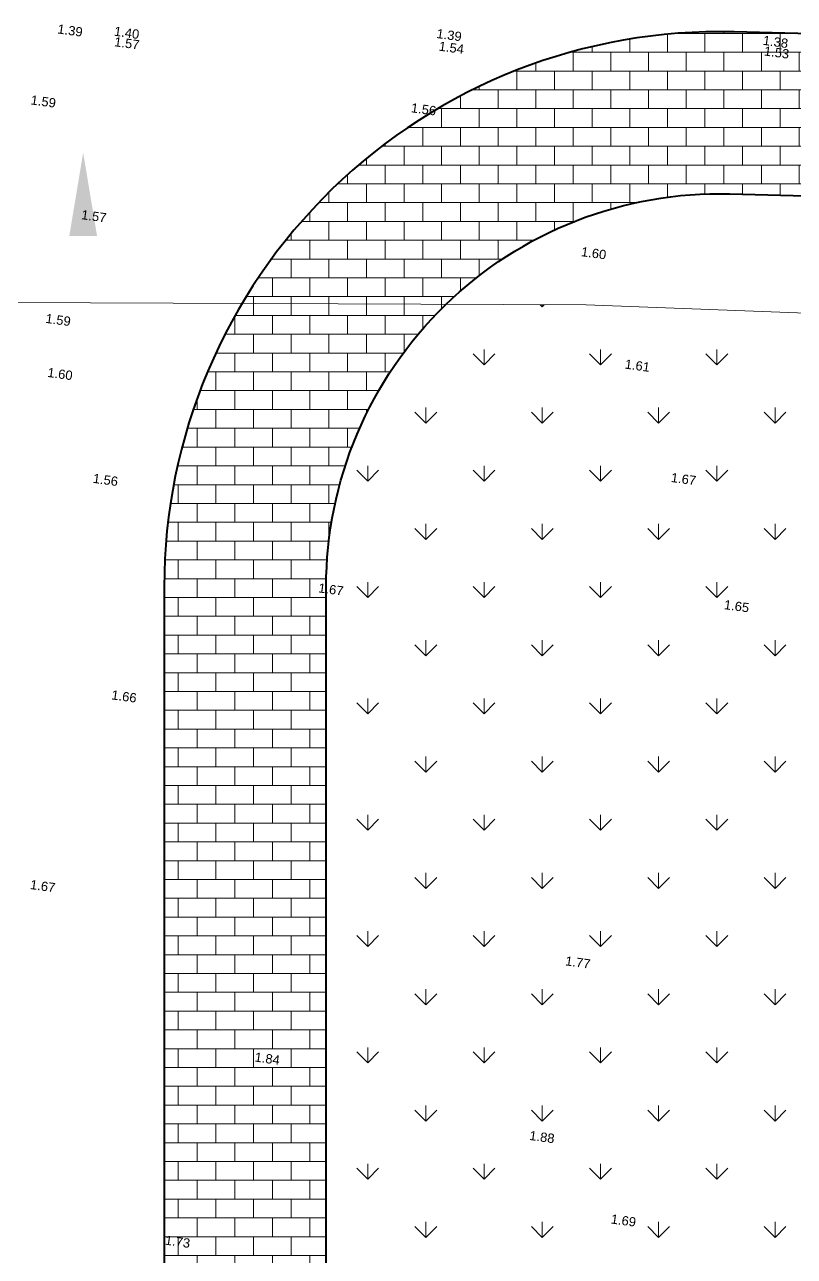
# Model space of a CAD drawing. Header units: millimetres. Extents: x -286774 to 170591, y -126585 to 81607.
# Drawn here: x -108833 to -92203, y 21930 to 48555 of the extents above; entities that cross this region are included whole.
import ezdxf

# ---------------------------------------------------------------- set-up
doc = ezdxf.new("R2010")
doc.units = ezdxf.units.MM
doc.header["$LTSCALE"] = 100
doc.header["$MEASUREMENT"] = 0
for name, color, linetype, lineweight in [('2', 2, 'Continuous', 18), ('8', 8, 'Continuous', 5), ('ARC-VIEW', 90, 'Continuous', 5), ('ARC_CON-CUT', 130, 'Continuous', 40), ('TAN CANG-profile- REVISE1$0$8', 17, 'Continuous', 0)]:
    doc.layers.add(name, color=color, linetype=linetype, lineweight=lineweight)
doc.layers.add('Elevation', color=1, linetype='Continuous', plot=False)
doc.styles.get("Standard").update_dxf_attribs({"font": 'arial.ttf'})

# ---------------------------------------------------------------- blocks, each defined once
blk = doc.blocks.new('muitenH')
at = {"layer": '2'}
blk.add_solid([(1.800000000000001, -0.2999999999999998), (0, 0), (1.800000000000001, 0.3000000000000003)], dxfattribs=at)

msp = doc.modelspace()

# ---------------------------------------------------------------- hatches: boundary and pattern name
at = {"layer": '8'}
h = msp.add_hatch(dxfattribs=at)
h.set_pattern_fill('AR-B816', color=256, scale=2, angle=-7.830578339296972)
h.set_pattern_definition([(4.423229201058127e-10, (-28297.20692996017, 2.145353148807772), (-3.137401449748722e-09, 406.4), []), (90, (-28297.20692996017, 2.145353148807772), (-406.4000000031374, 406.3999999968626), [406.3999999999999, -406.3999999999999])])
edge = h.paths.add_edge_path()
edge.add_line((-102318.7674303883, 21744.0243172066), (-102318.5216187469, 36400.28457023286))
edge.add_arc((-93818.52162003078, 36400.14200991682), 8499.99999991158, 88.5117727893242, 179.999039046537, ccw=False)
edge.add_line((-93597.76349406393, 44897.27481153388), (-84017.78038377897, 44648.38390163697))
edge.add_line((-84017.78038377897, 44648.38390163697), (-70791.65232707758, 44052.39746632364))
edge.add_line((-70791.65232707758, 44052.39746632364), (-70634.0976783561, 47548.84945831257))
edge.add_line((-70634.0976783561, 47548.84945831257), (-83893.54157820338, 48146.33714849655))
edge.add_line((-83893.54157820338, 48146.33714849655), (-93506.86308933335, 48396.09420070804))
edge.add_arc((-93818.52162000109, 36400.14201012201), 11999.99999994016, 88.5117727898528, 179.9990390473912)
edge.add_line((-105818.5216182535, 36400.34327156575), (-105818.7674298949, 21744.08301853949))
edge.add_line((-105818.7674298949, 21744.08301853949), (-102318.7674303558, 21744.0243174428))
at = {"layer": 'TAN CANG-profile- REVISE1$0$8'}
h = msp.add_hatch(dxfattribs=at)
h.set_pattern_fill('GRASS', color=256, scale=70, angle=-7.830578339296972)
h.set_pattern_definition([(90, (-806731.85318275, -571075.5921153036), (-1257.23585680964, 1257.235856790361), [333.3749999999997, -2181.096713599998]), (45.0000000004393, (-806731.85318275, -571075.5921153036), (-1257.235856959321, 1257.235856940042), [333.3749999999997, -1444.624999999999]), (135.0000000004393, (-806731.85318275, -571075.5921153036), (-1257.235856940042, -1257.235856959321), [333.3750000000001, -1444.625])])
edge = h.paths.add_edge_path()
edge.add_line((-102318.5216187469, 36400.28457023286), (-102318.7672944046, 21752.1349605776))
edge.add_line((-102318.7672944152, 21752.13496052079), (-92468.66141044558, 21805.23021705147))
edge.add_line((-92468.66141041787, 21805.23021710968), (-92468.29968034686, 21744.03539408532))
edge.add_line((-92468.29968039546, 21744.03539421044), (-82928.9933149729, 21744.04612065434))
edge.add_line((-82928.9933150183, 21744.04612045376), (-82928.99180051376, 20397.21067068171))
edge.add_line((-82928.99180042243, 20397.21067074437), (-13400.09036512778, 20808.37016312573))
edge.add_line((-13400.09036513802, 20808.37016324182), (-13400.08462748822, 39395.92766757093))
edge.add_line((-13400.08462750528, 39395.92766736641), (-47612.44976403291, 39199.68849601173))
edge.add_line((-47612.44976405625, 39199.68849616912), (-60230.16609141798, 39873.35424632211))
edge.add_line((-60230.16609138565, 39873.35424635904), (-66427.09860252874, 40572.77747470244))
edge.add_line((-66427.09860251704, 40572.77747453535), (-72531.96598840161, 41580.8613625531))
edge.add_line((-72531.96598841122, 41580.86136272179), (-96698.6257592997, 42494.94892424128))
edge.add_line((-96698.62575931253, 42494.94892423735), (-99730.51675842263, 42507.37653015328))
edge.add_arc((-93818.52161842829, 36400.14200950689), 8500.00000152733, 134.0693739048791, 179.9990390428867)

# ---------------------------------------------------------------- linework, layer by layer
at = {"layer": 'ARC-VIEW', "flags": 128}
msp.add_lwpolyline([(-169901.1330835494, 34494.12332349953), (-158497.4255217161, 37566.48436008774), (-146576.2017534377, 39801.61657572778), (-134286.5858381341, 41305.77455612599), (-121777.701829096, 42185.21288518335), (-109198.6737847368, 42546.18614630193), (-96698.62575951626, 42494.94892450607), (-72531.96598861495, 41580.86136299047)], dxfattribs=at)
at = {"layer": 'ARC_CON-CUT', "flags": 128}
msp.add_lwpolyline([(-102318.7674303883, 21744.0243172066), (-102318.5216187469, 36400.28457023286, -0.4218369934928728), (-93597.76349406393, 44897.27481153388), (-84017.78038377897, 44648.38390163697), (-70791.65232707758, 44052.39746632364), (-70634.0976783561, 47548.84945831257), (-83893.54157820338, 48146.33714849655), (-93506.86308933335, 48396.09420070804, 0.4218369934945462), (-105818.5216182535, 36400.34327156575), (-105818.7674298949, 21744.08301853949), (-102318.7674303558, 21744.0243174428)], format="xyb", dxfattribs=at)

# ---------------------------------------------------------------- block references
at = {"xscale": -999.9999999999994, "yscale": 1000, "zscale": 1000, "rotation": 89.99903905072601}
msp.add_blockref('muitenH', (-107568.3641928551, 45786.67430445949), dxfattribs=at)

# ---------------------------------------------------------------- texts
at = {"layer": 'Elevation'}
for s, p in [('1.39', (-108133.8723838108, 48366.32479264685, 1386.4)), ('1.40', (-106909.8652000644, 48317.10178968143, 1401.2)), ('1.57', (-106906.0074930516, 48090.46285192318, 1568.9)), ('1.39', (-99944.35403747461, 48267.62922328852, 1387.2)), ('1.38', (-92892.04958690115, 48120.42019925821, 1380.2)), ('1.54', (-99894.92632666498, 47994.34669294349, 1536.4)), ('1.53', (-92867.72207876708, 47889.95670464794, 1526)), ('1.59', (-108711.7384249773, 46831.74621908042, 1593.1)), ('1.56', (-100495.5478932845, 46662.76128688322, 1560.5)), ('1.57', (-107619.2332707407, 44351.77353211354, 1572.3)), ('1.60', (-96820.19855135476, 43552.00893020439, 1595)), ('1.59', (-108391.0556146408, 42110.02624272068, 1590.6)), ('1.61', (-95876.306303608, 41121.74744946526, 1613.2)), ('1.60', (-108350.4684088159, 40941.60121786293, 1599.3)), ('1.56', (-107369.1867166727, 38652.56250244881, 1559)), ('1.67', (-94879.00461945415, 38671.01838228527, 1665.3)), ('1.67', (-102497.4703489343, 36284.95435624373, 1665.3)), ('1.65', (-93732.72503444372, 35922.21243738841, 1647.6)), ('1.66', (-106967.45293644, 33971.17589056039, 1655.2)), ('1.67', (-108723.9472677046, 29871.85920484592, 1665.3)), ('1.77', (-97162.55795593926, 28221.70246594569, 1770.1)), ('1.84', (-103872.765032888, 26143.55178939052, 1835.5)), ('1.88', (-97937.71445911832, 24448.12553740486, 1879.6)), ('1.69', (-96177.3131069201, 22642.44337290894, 1688.2)), ('1.73', (-105810.9090499702, 22184.69762951288, 1728))]:
    msp.add_text(s, height=200, rotation=352.1694216604599, dxfattribs=at).set_placement(p)

doc.saveas('drawing.dxf')
